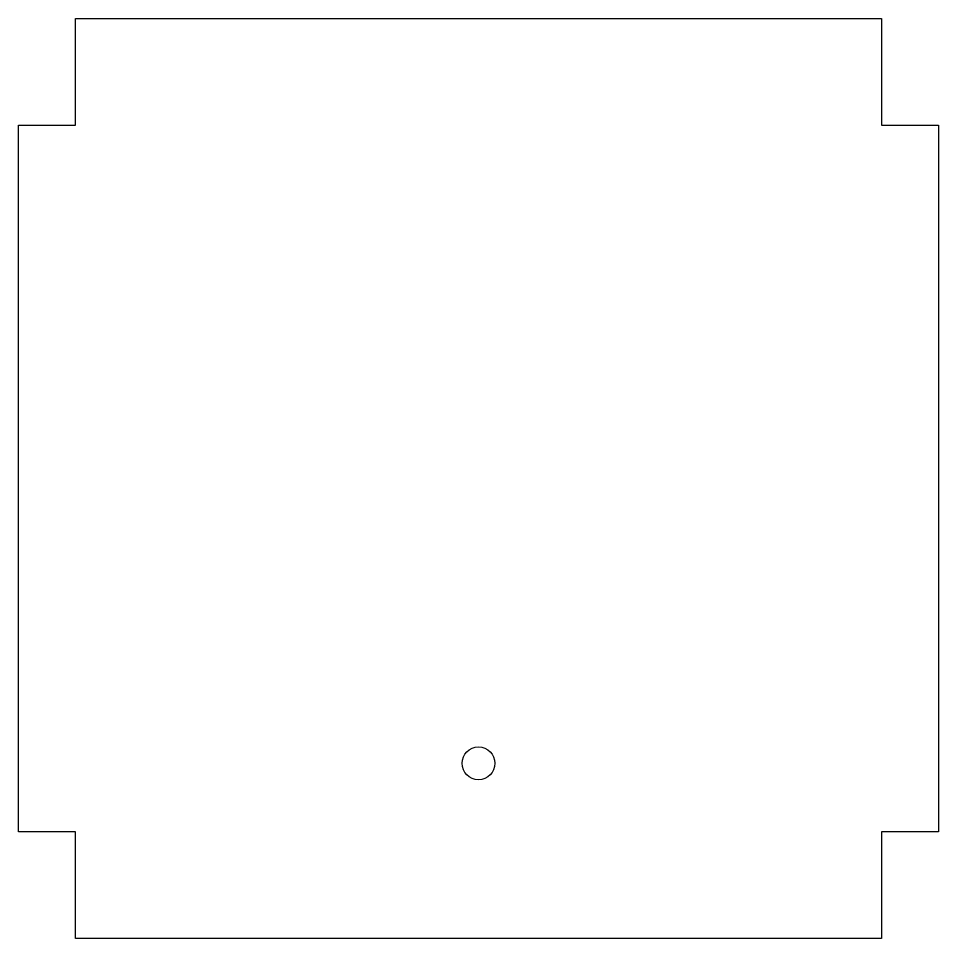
# Model space of a CAD drawing. Header units: millimetres. Extents: x 0 to 420, y 0 to 420.
import ezdxf

# ---------------------------------------------------------------- set-up
doc = ezdxf.new("R2010")
doc.units = ezdxf.units.MM
doc.layers.get('0').update_dxf_attribs({"linetype": 'CONTINUOUS'})

msp = doc.modelspace()

# ---------------------------------------------------------------- linework, layer by layer
msp.add_lwpolyline([(420, 371.3), (420, 48.7), (394, 48.7), (394, 0), (26, 0), (26, 48.7), (0, 48.7), (0, 371.3), (26, 371.3), (26, 420), (394, 420), (394, 371.3)], close=True)
msp.add_circle((210, 80), 7.5)

doc.saveas('drawing.dxf')
